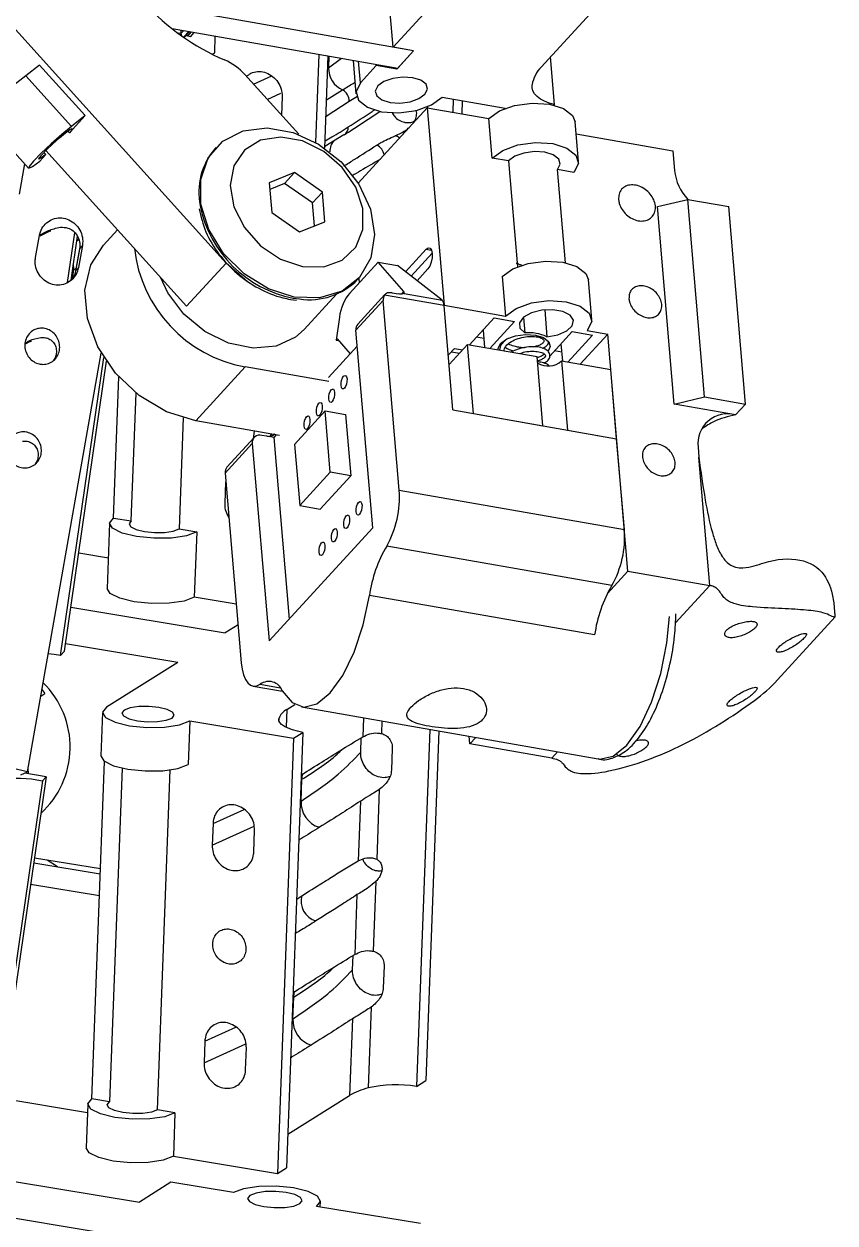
# Model space of a CAD drawing. Header units: millimetres. Extents: x 15 to 2378, y 5 to 1787.
# Drawn here: x 2140.4 to 2175.9, y 882.5 to 935.1 of the extents above; entities that cross this region are included whole.
import ezdxf

# ---------------------------------------------------------------- set-up
doc = ezdxf.new("R2010")
doc.units = ezdxf.units.MM

msp = doc.modelspace()

# ---------------------------------------------------------------- linework, layer by layer
at = {"color": 7, "linetype": 'Continuous', "lineweight": 25}
for p, q in [((2149.222, 924.586), (2134.894, 940.459)), ((2156.549, 934.054), (2156.279, 937.233)), ((2163.052, 933.187), (2166.693, 937.165)), ((2159.019, 936.753), (2156.549, 934.054)), ((2157.447, 933.896), (2145.695, 935.957)), ((2146.861, 934.874), (2156.753, 933.139)), ((2147.241, 934.657), (2147.113, 934.679)), ((2147.228, 934.809), (2147.241, 934.657)), ((2147.241, 934.657), (2147.36, 934.786)), ((2147.241, 934.657), (2147.266, 934.567)), ((2147.356, 934.504), (2147.579, 934.748)), ((2147.387, 934.481), (2147.624, 934.74)), ((2147.521, 934.542), (2147.514, 934.62)), ((2147.691, 934.728), (2147.521, 934.542)), ((2147.656, 934.518), (2147.521, 934.542)), ((2147.656, 934.518), (2147.826, 934.704)), ((2148.722, 933.808), (2148.749, 934.543)), ((2148.613, 933.75), (2148.722, 933.808)), ((2157.447, 933.896), (2156.549, 934.054)), ((2156.71, 933.091), (2157.447, 933.896)), ((2156.753, 933.139), (2157.447, 933.896)), ((2141.034, 933.276), (2140.429, 932.798)), ((2143.038, 931.056), (2141.034, 933.276)), ((2153.166, 929.876), (2153.311, 933.743)), ((2153.554, 929.627), (2153.706, 933.673)), ((2153.736, 933.668), (2153.717, 933.157)), ((2153.717, 933.157), (2154.289, 933.571)), ((2154.797, 933.482), (2154.922, 932.007)), ((2155.118, 932.491), (2155.038, 933.44)), ((2155.812, 933.249), (2155.118, 932.491)), ((2155.807, 933.305), (2155.812, 933.249)), ((2156.71, 933.091), (2155.812, 933.249)), ((2163.636, 931.547), (2163.459, 933.632)), ((2142.433, 930.578), (2140.429, 932.798)), ((2150.043, 932.862), (2152.412, 930.236)), ((2150.426, 932.437), (2151.224, 932.797)), ((2156.705, 933.147), (2156.71, 933.091)), ((2151.029, 931.769), (2151.629, 932.04)), ((2151.68, 931.876), (2151.65, 931.081)), ((2154.626, 931.681), (2153.606, 931.022)), ((2154.984, 931.901), (2154.626, 931.681)), ((2158.711, 931.861), (2161.469, 931.378)), ((2159.183, 931.202), (2159.204, 931.775)), ((2159.578, 931.132), (2159.599, 931.706)), ((2155.022, 928.091), (2158.051, 931.4)), ((2158.048, 931.458), (2158.076, 931.364)), ((2158.051, 931.4), (2158.786, 922.734)), ((2158.051, 931.4), (2160.746, 930.927)), ((2163.608, 931.517), (2163.636, 931.547)), ((2138.548, 930.969), (2140.552, 928.749)), ((2142.344, 930.299), (2143.038, 931.056)), ((2143.038, 931.056), (2142.433, 930.578)), ((2160.893, 929.194), (2160.746, 930.927)), ((2164.682, 929.048), (2164.535, 930.781)), ((2142.344, 930.299), (2142.276, 930.374)), ((2153.557, 929.713), (2154.39, 930.223)), ((2164.58, 930.255), (2168.83, 929.51)), ((2148.768, 929.651), (2148.724, 929.603)), ((2141.046, 929.063), (2141.306, 929.347)), ((2141.306, 929.347), (2141.224, 929.438)), ((2147.489, 922.692), (2141.316, 929.531)), ((2161.611, 929.068), (2160.893, 929.194)), ((2161.611, 929.068), (2162.005, 924.425)), ((2168.83, 929.51), (2168.903, 928.643)), ((2140.152, 927.614), (2140.385, 928.934)), ((2152.226, 928.555), (2151.113, 928.11)), ((2151.792, 928.082), (2152.226, 928.555)), ((2153.448, 927.7), (2152.226, 928.555)), ((2164.114, 924.603), (2163.767, 928.69)), ((2164.486, 928.564), (2163.767, 928.69)), ((2151.113, 928.11), (2151.223, 926.809)), ((2151.792, 928.082), (2151.138, 927.82)), ((2153.015, 927.227), (2151.792, 928.082)), ((2153.015, 927.227), (2153.448, 927.7)), ((2153.559, 926.399), (2153.448, 927.7)), ((2153.101, 926.216), (2153.015, 927.227)), ((2168.152, 927.067), (2169.484, 927.383)), ((2168.887, 918.401), (2168.152, 927.067)), ((2170.219, 918.717), (2169.484, 927.383)), ((2169.484, 927.383), (2171.28, 927.068)), ((2172.015, 918.402), (2171.28, 927.068)), ((2151.223, 926.809), (2152.446, 925.954)), ((2152.446, 925.954), (2153.559, 926.399)), ((2141.035, 925.805), (2141.313, 925.959)), ((2141.062, 925.786), (2141.523, 926.01)), ((2142.264, 923.741), (2142.58, 925.916)), ((2144.457, 926.051), (2143.837, 925.375)), ((2140.861, 924.828), (2141.031, 925.795)), ((2142.416, 923.83), (2142.697, 925.767)), ((2142.913, 925.362), (2142.742, 924.395)), ((2142.781, 925.204), (2142.611, 924.236)), ((2142.787, 925.214), (2142.616, 924.247)), ((2142.787, 925.214), (2142.781, 925.204)), ((2158.009, 925.199), (2157.099, 924.205)), ((2158.261, 925.018), (2157.343, 924.015)), ((2158.009, 925.199), (2158.228, 925.16)), ((2142.478, 923.91), (2142.534, 924.297)), ((2142.629, 924.34), (2142.534, 924.297)), ((2149.222, 924.586), (2147.489, 922.692)), ((2155.891, 924.629), (2154.634, 923.256)), ((2155.891, 924.629), (2156.744, 924.48)), ((2157.029, 923.333), (2155.891, 924.629)), ((2158.697, 922.965), (2156.744, 924.48)), ((2158.082, 924.332), (2157.606, 923.811)), ((2142.616, 924.247), (2142.611, 924.236)), ((2146.663, 923.286), (2146.338, 923.967)), ((2154.994, 923.864), (2155.038, 923.912)), ((2155.04, 923.914), (2155.057, 923.718)), ((2161.334, 923.994), (2161.481, 922.261)), ((2165.27, 922.115), (2165.123, 923.848)), ((2156.506, 923.28), (2156.771, 923.233)), ((2156.935, 923.23), (2157.029, 923.333)), ((2157.034, 923.256), (2158.697, 922.965)), ((2152.048, 922.991), (2152.315, 922.964)), ((2152.172, 923.051), (2152.446, 923.012)), ((2152.643, 921.666), (2154.066, 923.221)), ((2156.113, 922.946), (2154.922, 921.644)), ((2156.193, 923.204), (2155.002, 921.903)), ((2156.819, 914.626), (2156.113, 922.946)), ((2158.787, 922.728), (2156.177, 923.185)), ((2158.786, 922.734), (2161.481, 922.261)), ((2158.786, 922.734), (2158.786, 922.734)), ((2159.175, 918.141), (2158.787, 922.728)), ((2154.194, 922.211), (2154.053, 921.211)), ((2162.268, 922.2), (2162.325, 921.526)), ((2163.203, 922.534), (2163.303, 921.354)), ((2159.905, 921.001), (2160.987, 922.183)), ((2161.885, 922.025), (2160.803, 920.843)), ((2160.987, 922.183), (2161.885, 922.025)), ((2140.394, 921.034), (2140.672, 921.171)), ((2154.053, 921.211), (2154.096, 921.259)), ((2154.053, 921.211), (2154.153, 921.194)), ((2154.096, 921.259), (2154.671, 920.604)), ((2155.656, 912.978), (2154.922, 921.644)), ((2160.528, 921.282), (2160.213, 921.337)), ((2160.497, 921.647), (2160.561, 920.886)), ((2161.452, 921.165), (2161.438, 921.183)), ((2163.424, 920.506), (2164.409, 921.583)), ((2165.307, 921.425), (2164.225, 920.243)), ((2164.409, 921.583), (2165.307, 921.425)), ((2164.76, 920.149), (2165.972, 921.474)), ((2165.074, 921.631), (2165.972, 921.474)), ((2166.854, 911.074), (2165.972, 921.474)), ((2140.397, 921.076), (2140.474, 921.118)), ((2140.505, 902.265), (2143.745, 920.64)), ((2154.981, 920.943), (2153.718, 919.563)), ((2154.65, 920.628), (2154.654, 920.586)), ((2158.972, 920.545), (2159.242, 920.841)), ((2159.817, 921.016), (2159.007, 920.132)), ((2159.11, 920.696), (2159.466, 920.633)), ((2159.242, 920.841), (2159.598, 920.778)), ((2160.074, 917.983), (2159.817, 921.016)), ((2159.817, 921.016), (2162.87, 920.481)), ((2163.95, 920.682), (2163.635, 920.737)), ((2163.919, 921.047), (2163.984, 920.286)), ((2141.96, 907.372), (2143.86, 920.451)), ((2142.125, 907.554), (2143.974, 920.279)), ((2163.128, 917.448), (2162.87, 920.481)), ((2163.948, 920.292), (2164.206, 917.259)), ((2163.948, 920.292), (2166.104, 919.914)), ((2144.284, 913.401), (2144.516, 919.593)), ((2150.06, 920.033), (2147.893, 917.666)), ((2153.732, 919.389), (2150.06, 920.033)), ((2166.361, 916.881), (2166.104, 919.914)), ((2145.06, 913.273), (2145.27, 918.886)), ((2168.887, 918.401), (2170.219, 918.717)), ((2170.219, 918.717), (2172.015, 918.402)), ((2153.567, 918.1), (2152.223, 916.633)), ((2153.794, 915.414), (2153.567, 918.1)), ((2153.567, 918.1), (2154.465, 917.943)), ((2159.175, 918.141), (2166.361, 916.881)), ((2160.074, 917.983), (2163.128, 917.448)), ((2171.582, 917.929), (2168.887, 918.401)), ((2172.015, 918.402), (2171.582, 917.929)), ((2147.341, 917.795), (2147.159, 912.925)), ((2151.566, 917.022), (2147.893, 917.666)), ((2154.465, 917.943), (2154.693, 915.256)), ((2150.452, 916.932), (2149.26, 915.63)), ((2150.455, 917.217), (2150.406, 916.882)), ((2151.008, 916.988), (2150.784, 917.028)), ((2151.312, 916.935), (2151.008, 916.988)), ((2151.136, 916.985), (2151.224, 917.082)), ((2151.416, 917.048), (2151.312, 916.935)), ((2151.312, 916.935), (2151.988, 908.97)), ((2164.206, 917.259), (2166.361, 916.881)), ((2150.371, 916.673), (2149.18, 915.371)), ((2150.371, 916.673), (2151.106, 908.007)), ((2152.223, 916.633), (2152.451, 913.946)), ((2166.699, 912.893), (2166.361, 916.881)), ((2169.932, 916.51), (2169.969, 916.077)), ((2170.446, 910.444), (2169.969, 916.077)), ((2149.18, 915.371), (2149.885, 907.051)), ((2152.451, 913.946), (2153.794, 915.414)), ((2154.693, 915.256), (2153.794, 915.414)), ((2149.175, 914.033), (2149.21, 914.988)), ((2154.693, 915.256), (2153.349, 913.789)), ((2156.819, 914.626), (2166.699, 912.893)), ((2152.451, 913.946), (2153.349, 913.789)), ((2144.284, 913.401), (2145.06, 913.273)), ((2144.111, 913.174), (2144.004, 910.309)), ((2147.159, 912.925), (2147.935, 912.797)), ((2147.935, 912.797), (2147.827, 909.931)), ((2151.106, 908.007), (2155.656, 912.978)), ((2142.752, 911.869), (2144.054, 911.653)), ((2166.15, 910.437), (2156.269, 912.17)), ((2165.953, 910.091), (2166.854, 911.074)), ((2166.854, 911.074), (2170.446, 910.444)), ((2170.446, 910.444), (2168.939, 908.797)), ((2149.667, 909.626), (2147.827, 909.931)), ((2165.394, 908.27), (2155.514, 910.003)), ((2175.897, 909.603), (2175.904, 909.528)), ((2142.406, 909.49), (2149.188, 908.366)), ((2173.422, 906.308), (2175.945, 909.065)), ((2149.744, 908.714), (2149.188, 908.366)), ((2142.125, 907.554), (2141.96, 907.372)), ((2147.11, 907.066), (2142.173, 907.884)), ((2147.11, 907.066), (2143.973, 905.104)), ((2150.406, 906.028), (2151.699, 905.801)), ((2150.723, 906.11), (2151.601, 905.956)), ((2141.09, 905.586), (2141.273, 905.7)), ((2141.141, 905.875), (2141.273, 905.7)), ((2143.8, 904.876), (2143.728, 902.966)), ((2151.889, 905.001), (2151.86, 904.219)), ((2151.889, 905.001), (2152.241, 905.221)), ((2152.524, 905.12), (2165.548, 902.835)), ((2147.624, 904.499), (2147.552, 902.589)), ((2147.624, 904.499), (2152.186, 903.742)), ((2151.535, 904.595), (2151.532, 904.526)), ((2155.257, 904.64), (2155.226, 903.803)), ((2156.059, 904.5), (2156.038, 903.947)), ((2152.594, 903.997), (2151.878, 884.896)), ((2152.186, 903.742), (2152.594, 903.997)), ((2158.168, 904.13), (2157.581, 888.464)), ((2158.563, 904.06), (2157.989, 888.719)), ((2159.92, 903.499), (2159.892, 903.827)), ((2159.92, 903.499), (2160.175, 903.778)), ((2140.505, 902.265), (2135.8, 903.348)), ((2152.186, 903.742), (2151.471, 884.641)), ((2155.131, 903.127), (2155.155, 903.76)), ((2156.516, 903.292), (2156.48, 902.337)), ((2163.513, 902.869), (2159.92, 903.499)), ((2143.329, 887.912), (2143.884, 902.726)), ((2163.768, 903.148), (2163.513, 902.869)), ((2140.212, 902.132), (2140.505, 902.265)), ((2141.325, 902.047), (2140.385, 902.211)), ((2140.553, 902.181), (2140.53, 902.426)), ((2144.654, 902.431), (2144.105, 887.784)), ((2146.204, 887.436), (2146.763, 902.352)), ((2141.16, 901.864), (2138.347, 882.498)), ((2141.325, 902.047), (2138.512, 882.681)), ((2141.16, 901.864), (2141.325, 902.047)), ((2152.511, 900.982), (2152.547, 901.937)), ((2155.946, 901.494), (2155.831, 898.428)), ((2148.648, 900.004), (2150.012, 900.62)), ((2155.12, 900.981), (2155.021, 898.354)), ((2148.648, 900.004), (2148.612, 899.049)), ((2148.612, 899.049), (2150.45, 899.879)), ((2150.436, 898.747), (2150.472, 899.702)), ((2140.778, 898.28), (2143.7, 897.796)), ((2140.81, 898.5), (2143.708, 898.02)), ((2141.371, 898.407), (2141.816, 898.108)), ((2155.795, 897.463), (2155.68, 894.396)), ((2140.641, 897.336), (2143.664, 896.835)), ((2154.966, 896.879), (2154.868, 894.252)), ((2154.773, 893.577), (2154.797, 894.21)), ((2156.158, 893.742), (2156.122, 892.786)), ((2152.153, 891.432), (2152.189, 892.387)), ((2155.588, 891.943), (2155.455, 888.395)), ((2154.762, 891.43), (2154.636, 888.066)), ((2148.29, 890.454), (2149.654, 891.07)), ((2148.29, 890.454), (2148.254, 889.499)), ((2148.254, 889.499), (2150.092, 890.328)), ((2150.078, 889.196), (2150.114, 890.151)), ((2157.581, 888.464), (2157.989, 888.719)), ((2151.934, 886.375), (2154.636, 888.066)), ((2143.142, 887.311), (2139.277, 887.951)), ((2143.156, 887.685), (2143.084, 885.775)), ((2144.105, 887.784), (2143.329, 887.912)), ((2146.979, 887.307), (2146.204, 887.436)), ((2146.979, 887.307), (2146.908, 885.397)), ((2146.908, 885.397), (2151.471, 884.641)), ((2151.471, 884.641), (2151.878, 884.896)), ((2139.942, 884.299), (2145.418, 883.391)), ((2146.803, 884.258), (2145.418, 883.391)), ((2149.54, 883.804), (2146.803, 884.258)), ((2153.355, 883.172), (2153.364, 883.427)), ((2138.546, 882.918), (2143.381, 882.117)), ((2157.753, 882.443), (2153.191, 883.199))]:
    msp.add_line(p, q, dxfattribs=at)
at = {"color": 7, "linetype": 'Continuous', "lineweight": 25, "flags": 128}
for points in [[(2157.413, 932.721), (2156.98, 932.749), (2156.537, 932.69), (2156.151, 932.552), (2155.882, 932.358), (2155.77, 932.135), (2155.832, 931.92), (2156.059, 931.743), (2156.417, 931.632), (2156.85, 931.604), (2157.293, 931.663), (2157.679, 931.801), (2157.948, 931.995), (2158.06, 932.217), (2157.998, 932.433), (2157.771, 932.61), (2157.413, 932.721)], [(2153.634, 931.746), (2154.337, 932.183), (2154.337, 932.183), (2154.337, 932.183)], [(2155.118, 932.491), (2154.924, 932.105), (2155.032, 931.73), (2155.427, 931.422), (2156.048, 931.229), (2156.802, 931.181), (2157.572, 931.284), (2158.243, 931.523), (2158.711, 931.861)], [(2163.636, 931.547), (2163.405, 931.61), (2163.198, 931.69), (2163.019, 931.785), (2162.872, 931.893), (2162.76, 932.012), (2162.684, 932.141), (2162.647, 932.276), (2162.648, 932.414)], [(2160.746, 930.927), (2161.214, 931.266), (2161.885, 931.505), (2162.656, 931.608), (2163.409, 931.559), (2164.031, 931.367), (2164.426, 931.059), (2164.535, 930.781)], [(2142.433, 930.578), (2142.009, 930.228), (2141.545, 929.816), (2141.11, 929.404), (2140.771, 929.056), (2140.58, 928.825), (2140.564, 928.745), (2140.728, 928.828), (2141.046, 929.063)], [(2141.306, 929.347), (2141.107, 929.201), (2141.005, 929.148), (2141.014, 929.198), (2141.134, 929.343), (2141.346, 929.561), (2141.618, 929.818), (2141.908, 930.075), (2142.173, 930.294), (2142.371, 930.441), (2142.473, 930.493), (2142.464, 930.443), (2142.344, 930.299)], [(2152.215, 923.098), (2151.076, 923.459), (2150.01, 924.115), (2149.113, 925.008), (2148.463, 926.059), (2148.119, 927.173), (2148.111, 928.253), (2148.44, 929.202), (2149.077, 929.936), (2149.965, 930.39), (2151.025, 930.523), (2152.163, 930.323), (2153.278, 929.809), (2154.27, 929.026), (2155.052, 928.043), (2155.555, 926.948), (2155.733, 925.838), (2155.57, 924.812), (2155.082, 923.961), (2154.311, 923.361), (2153.326, 923.064), (2152.215, 923.098)], [(2152.575, 924.438), (2153.51, 924.424), (2154.317, 924.717), (2154.91, 925.285), (2155.224, 926.067), (2155.225, 926.977), (2154.913, 927.917), (2154.322, 928.785), (2153.515, 929.488), (2152.581, 929.948), (2151.62, 930.117), (2150.737, 929.975), (2150.026, 929.539), (2149.567, 928.855), (2149.407, 927.997), (2149.565, 927.059), (2150.023, 926.143), (2150.731, 925.346), (2151.614, 924.757), (2152.575, 924.438)], [(2160.893, 929.194), (2161.361, 929.533), (2162.032, 929.771), (2162.803, 929.875), (2163.556, 929.826), (2164.178, 929.633), (2164.572, 929.326), (2164.681, 928.95), (2164.486, 928.564)], [(2163.767, 928.69), (2163.884, 928.922), (2163.819, 929.147), (2163.582, 929.332), (2163.209, 929.447), (2162.757, 929.476), (2162.295, 929.415), (2161.893, 929.271), (2161.611, 929.068)], [(2147.893, 917.666), (2146.613, 918.064), (2145.407, 918.78), (2144.372, 919.757), (2143.593, 920.916), (2143.133, 922.162), (2143.028, 923.395), (2143.288, 924.516), (2143.837, 925.375)], [(2158.009, 925.199), (2158.095, 925.256), (2158.173, 925.239), (2158.232, 925.15), (2158.262, 925.002), (2158.26, 924.818), (2158.225, 924.627), (2158.162, 924.456), (2158.082, 924.332)], [(2150.437, 923.594), (2150.167, 923.765), (2149.222, 924.586)], [(2161.334, 923.994), (2161.802, 924.333), (2162.473, 924.572), (2163.243, 924.675), (2163.997, 924.626), (2164.618, 924.434), (2165.013, 924.126), (2165.123, 923.848)], [(2152.643, 921.666), (2152.272, 921.337), (2151.415, 920.941), (2150.405, 920.85), (2149.332, 921.071), (2148.291, 921.585), (2147.374, 922.346), (2146.663, 923.286)], [(2161.481, 922.261), (2161.949, 922.6), (2162.62, 922.839), (2163.39, 922.942), (2164.144, 922.893), (2164.765, 922.7), (2165.16, 922.393), (2165.269, 922.017), (2165.074, 921.631)], [(2163.303, 921.354), (2163.778, 921.439), (2164.171, 921.608), (2164.414, 921.834), (2164.469, 922.078), (2164.325, 922.301), (2164.006, 922.464), (2163.566, 922.541), (2163.078, 922.519), (2162.624, 922.402), (2162.278, 922.209), (2162.098, 921.972), (2162.115, 921.731), (2162.325, 921.526)], [(2161.156, 920.784), (2161.157, 920.84), (2161.269, 921.062), (2161.538, 921.257), (2161.924, 921.394), (2162.367, 921.453), (2162.8, 921.425), (2163.158, 921.315), (2163.385, 921.138), (2163.447, 920.922), (2163.355, 920.723)], [(2163.201, 920.585), (2163.066, 920.505), (2162.875, 920.425)], [(2154.42, 919.099), (2154.368, 919.064), (2154.321, 919.075), (2154.286, 919.128), (2154.268, 919.217), (2154.269, 919.327), (2154.29, 919.442), (2154.328, 919.545), (2154.376, 919.619), (2154.427, 919.653), (2154.474, 919.643), (2154.509, 919.59), (2154.528, 919.501), (2154.526, 919.391), (2154.505, 919.275), (2154.468, 919.173), (2154.42, 919.099)], [(2153.878, 918.507), (2153.827, 918.472), (2153.78, 918.483), (2153.744, 918.536), (2153.726, 918.625), (2153.728, 918.735), (2153.749, 918.85), (2153.786, 918.953), (2153.834, 919.027), (2153.885, 919.062), (2153.932, 919.051), (2153.968, 918.998), (2153.986, 918.909), (2153.985, 918.799), (2153.964, 918.684), (2153.926, 918.581), (2153.878, 918.507)], [(2153.336, 917.915), (2153.285, 917.881), (2153.238, 917.891), (2153.203, 917.944), (2153.184, 918.033), (2153.186, 918.143), (2153.207, 918.259), (2153.244, 918.361), (2153.292, 918.435), (2153.344, 918.47), (2153.391, 918.459), (2153.426, 918.406), (2153.444, 918.317), (2153.443, 918.207), (2153.422, 918.092), (2153.384, 917.989), (2153.336, 917.915)], [(2152.795, 917.323), (2152.743, 917.289), (2152.696, 917.299), (2152.661, 917.353), (2152.643, 917.441), (2152.644, 917.552), (2152.665, 917.667), (2152.703, 917.769), (2152.751, 917.843), (2152.802, 917.878), (2152.849, 917.868), (2152.884, 917.814), (2152.903, 917.725), (2152.901, 917.615), (2152.88, 917.5), (2152.843, 917.398), (2152.795, 917.323)], [(2155.078, 913.569), (2155.027, 913.534), (2154.98, 913.544), (2154.944, 913.598), (2154.926, 913.687), (2154.928, 913.797), (2154.949, 913.912), (2154.986, 914.014), (2155.034, 914.089), (2155.085, 914.123), (2155.132, 914.113), (2155.168, 914.059), (2155.186, 913.971), (2155.185, 913.86), (2155.164, 913.745), (2155.126, 913.643), (2155.078, 913.569)], [(2147.935, 912.797), (2147.484, 912.624), (2146.824, 912.525), (2146.055, 912.512), (2145.295, 912.589), (2144.658, 912.744), (2144.243, 912.952), (2144.111, 913.183), (2144.284, 913.401)], [(2145.06, 913.273), (2144.961, 913.147), (2145.036, 913.015), (2145.275, 912.895), (2145.641, 912.806), (2146.078, 912.762), (2146.52, 912.769), (2146.9, 912.826), (2147.159, 912.925)], [(2154.536, 912.977), (2154.485, 912.942), (2154.438, 912.952), (2154.403, 913.006), (2154.384, 913.095), (2154.386, 913.205), (2154.407, 913.32), (2154.444, 913.423), (2154.492, 913.497), (2154.544, 913.531), (2154.591, 913.521), (2154.626, 913.467), (2154.644, 913.379), (2154.643, 913.268), (2154.622, 913.153), (2154.584, 913.051), (2154.536, 912.977)], [(2153.995, 912.385), (2153.943, 912.35), (2153.896, 912.361), (2153.861, 912.414), (2153.843, 912.503), (2153.844, 912.613), (2153.865, 912.728), (2153.903, 912.831), (2153.951, 912.905), (2154.002, 912.939), (2154.049, 912.929), (2154.084, 912.876), (2154.103, 912.787), (2154.101, 912.677), (2154.08, 912.562), (2154.043, 912.459), (2153.995, 912.385)], [(2153.453, 911.793), (2153.402, 911.759), (2153.355, 911.769), (2153.319, 911.822), (2153.301, 911.911), (2153.302, 912.021), (2153.323, 912.137), (2153.361, 912.239), (2153.409, 912.313), (2153.46, 912.348), (2153.507, 912.337), (2153.543, 912.284), (2153.561, 912.195), (2153.56, 912.085), (2153.539, 911.97), (2153.501, 911.867), (2153.453, 911.793)], [(2147.827, 909.931), (2147.377, 909.759), (2146.717, 909.659), (2145.948, 909.647), (2145.187, 909.724), (2144.551, 909.879), (2144.135, 910.087), (2144.004, 910.309)], [(2151.687, 905.822), (2152.117, 905.302), (2152.634, 905.108), (2153.203, 905.252), (2153.786, 905.726), (2154.343, 906.498), (2154.838, 907.515), (2155.237, 908.71), (2155.514, 910.003)], [(2165.548, 902.835), (2165.615, 902.826), (2166.204, 902.956), (2166.81, 903.442), (2167.388, 904.25), (2167.898, 905.321), (2168.301, 906.577), (2168.569, 907.928), (2168.676, 909.079)], [(2141.96, 907.372), (2141.683, 907.411), (2141.418, 907.442)], [(2149.885, 907.051), (2149.923, 906.769), (2149.985, 906.524), (2150.069, 906.321), (2150.174, 906.168), (2150.295, 906.068), (2150.429, 906.024), (2150.573, 906.039), (2150.723, 906.11)], [(2143.973, 905.104), (2143.801, 904.886), (2143.932, 904.655), (2144.347, 904.446), (2144.984, 904.291), (2145.744, 904.214), (2146.513, 904.227), (2147.173, 904.327), (2147.624, 904.499)], [(2145.33, 904.508), (2145.767, 904.464), (2146.209, 904.471), (2146.589, 904.528), (2146.848, 904.627), (2146.947, 904.753), (2146.872, 904.885), (2146.633, 905.005), (2146.267, 905.094), (2145.83, 905.139), (2145.388, 905.131), (2145.008, 905.074), (2144.749, 904.975), (2144.65, 904.85), (2144.725, 904.717), (2144.964, 904.597), (2145.33, 904.508)], [(2152.594, 903.997), (2152.35, 904.051), (2152.13, 904.113), (2151.939, 904.183), (2151.781, 904.26), (2151.66, 904.341), (2151.577, 904.425), (2151.535, 904.51), (2151.535, 904.595)], [(2143.728, 902.966), (2143.86, 902.744), (2144.276, 902.536), (2144.912, 902.381), (2145.673, 902.304), (2146.441, 902.317), (2147.101, 902.416), (2147.552, 902.589)], [(2152.547, 901.937), (2152.57, 902.122), (2152.587, 902.186)], [(2152.189, 892.387), (2152.212, 892.571), (2152.229, 892.636)], [(2146.979, 887.307), (2146.529, 887.135), (2145.869, 887.036), (2145.1, 887.023), (2144.34, 887.1), (2143.703, 887.255), (2143.288, 887.463), (2143.156, 887.694), (2143.329, 887.912)], [(2146.204, 887.436), (2145.945, 887.337), (2145.565, 887.28), (2145.123, 887.272), (2144.686, 887.317), (2144.32, 887.406), (2144.081, 887.526), (2144.006, 887.658), (2144.105, 887.784)], [(2146.908, 885.397), (2146.457, 885.225), (2145.797, 885.125), (2145.029, 885.113), (2144.268, 885.19), (2143.632, 885.345), (2143.216, 885.553), (2143.084, 885.775)], [(2153.191, 883.199), (2153.364, 883.418), (2153.232, 883.648), (2152.817, 883.857), (2152.18, 884.012), (2151.42, 884.089), (2150.651, 884.076), (2149.991, 883.976), (2149.54, 883.804)], [(2150.877, 883.196), (2151.333, 883.15), (2151.794, 883.157), (2152.19, 883.217), (2152.461, 883.32), (2152.564, 883.451), (2152.486, 883.59), (2152.236, 883.715), (2151.854, 883.808), (2151.398, 883.854), (2150.937, 883.847), (2150.541, 883.787), (2150.27, 883.683), (2150.167, 883.553), (2150.246, 883.414), (2150.495, 883.289), (2150.877, 883.196)]]:
    msp.add_lwpolyline(points, dxfattribs=at)
at = {"color": 7, "linetype": 'Continuous', "lineweight": 25}
for centre, radius, start, end in [((2153.055, 942.675), 9.971, 197.1528, 246.9905), ((2148.148, 931.159), 2.548, 41.9384, 66.6481), ((2145.277, 925.932), 8.405, 125.225, 143.1871), ((2154.759, 933.137), 1.043, 178.8948, 246.1117), ((2164.119, 932.138), 1.496, 135.4448, 169.3493), ((2154.07, 931.696), 0.556, 358.5496, 61.3249), ((2154.168, 930.56), 0.417, 303.2674, 359.6644), ((2156.571, 929.799), 0.376, 45.8602, 79.6627), ((2151.01, 927.681), 2.987, 139.9337, 191.1479), ((2154.487, 929.483), 0.713, 135.5492, 181.541), ((2155.608, 929.259), 0.552, 7.274, 66.2628), ((2171.111, 928.892), 2.222, 186.4251, 222.7879), ((2153.148, 928.128), 5.171, 191.4359, 259.1182), ((2141.322, 926.408), 0.45, 268.7518, 296.7165), ((2151.116, 925.896), 5.957, 186.3947, 259.7912), ((2141.958, 924.354), 0.578, 354.4198, 15.8699), ((2152.879, 925.954), 2.974, 261.6366, 315.3489), ((2156.453, 922.984), 0.341, 143.8588, 186.3253), ((2158.443, 922.733), 0.343, 359.0291, 42.3137), ((2155.252, 921.684), 0.333, 138.737, 186.797), ((2140.47, 921.567), 0.449, 270.6142, 297.0343), ((2162.494, 919.615), 1.918, 65.0529, 95.0524), ((2163.359, 920.972), 0.9, 239.1485, 310.8917), ((2171.24, 916.658), 1.316, 74.9392, 186.4361), ((2150.698, 916.71), 0.329, 74.9392, 186.4361), ((2149.511, 915.41), 0.334, 138.8099, 186.7241), ((2152.56, 914.289), 4.272, 330.2615, 4.5185), ((2162.44, 912.557), 4.272, 330.2615, 4.5185), ((2161.293, 909.202), 5.835, 149.4266, 172.1108), ((2171.174, 907.47), 5.835, 149.4266, 172.1108), ((2138.438, 903.351), 3.941, 312.3088, 45.6471), ((2151.096, 905.602), 0.63, 20.4352, 126.3269), ((2152.22, 904.354), 0.726, 117.1014, 160.6247), ((2140.024, 896.071), 5.903, 78.9081, 97.6331), ((2153.642, 900.917), 1.133, 176.6659, 253.3001), ((2153.421, 896.596), 0.909, 164.2981, 253.4555), ((2153.284, 891.366), 1.133, 176.6659, 253.3001), ((2156.703, 882.79), 5.742, 81.2058, 102.5582), ((2156.188, 885.382), 3.101, 103.6754, 120.0403)]:
    msp.add_arc(centre, radius, start, end, dxfattribs=at)
for centre, major_axis, ratio, start_param, end_param in [((2154.54, 922.59), (0.279, 0.762), 0.296763, 0.625007, 2.195803), ((2156.537, 923.451), (0.514, -0.175), 0.231658, 6.090258, 6.666217), ((2151.007, 917.46), (-0.287, 0.414), 0.834388, 2.451907, 3.329095)]:
    msp.add_ellipse(centre, major_axis=major_axis, ratio=ratio, start_param=start_param, end_param=end_param, dxfattribs=at)
for points, knots in [([(2150.121, 932.775), (2150.182, 932.828), (2150.319, 932.945), (2150.6, 933.009), (2150.911, 932.977), (2151.207, 932.835), (2151.454, 932.603), (2151.623, 932.306), (2151.681, 932.051), (2151.68, 931.91), (2151.68, 931.876)], [0, 0, 0, 0, 0.114207, 0.254511, 0.394815, 0.535119, 0.675424, 0.815728, 0.956032, 1, 1, 1, 1]), ([(2154.337, 932.183), (2154.337, 932.183), (2154.492, 932.28), (2154.677, 932.395), (2154.851, 932.506), (2154.878, 932.523)], [0, 0, 0, 0, 0.000044, 0.84613, 1, 1, 1, 1]), ([(2154.397, 930.212), (2154.526, 930.293), (2155.055, 930.627), (2155.582, 930.985), (2155.981, 931.256)], [0, 0, 0, 0, 0.243012, 1, 1, 1, 1]), ([(2154.586, 930.558), (2154.934, 930.781), (2155.323, 931.031), (2155.713, 931.294), (2155.754, 931.322)], [0, 0, 0, 0, 0.894345, 1, 1, 1, 1]), ([(2156.495, 931.202), (2156.531, 931.141), (2156.612, 931.002), (2156.81, 930.846), (2156.981, 930.776), (2157.074, 930.759), (2157.085, 930.757)], [0, 0, 0, 0, 0.268702, 0.611736, 0.954771, 1, 1, 1, 1]), ([(2157.408, 930.698), (2157.439, 930.735), (2157.523, 930.836), (2157.582, 931.04), (2157.597, 931.214), (2157.564, 931.286), (2157.562, 931.291)], [0, 0, 0, 0, 0.219902, 0.598967, 0.970787, 1, 1, 1, 1]), ([(2157.085, 930.757), (2157.168, 930.75), (2157.317, 930.738), (2157.444, 930.802), (2157.5, 930.83)], [0, 0, 0, 0, 0.559491, 1, 1, 1, 1]), ([(2153.566, 929.944), (2153.666, 930.002), (2154.006, 930.197), (2154.346, 930.409), (2154.586, 930.558)], [0, 0, 0, 0, 0.295061, 1, 1, 1, 1]), ([(2155.83, 929.764), (2155.89, 929.801), (2156.109, 929.937), (2156.415, 930.07), (2156.638, 930.168)], [0, 0, 0, 0, 0.270847, 1, 1, 1, 1]), ([(2156.638, 930.168), (2156.72, 930.207), (2156.87, 930.278), (2157.109, 930.404), (2157.246, 930.525), (2157.302, 930.574)], [0, 0, 0, 0, 0.4150392, 0.7599847, 1, 1, 1, 1]), ([(2154.393, 928.847), (2154.545, 928.942), (2155.04, 929.252), (2155.506, 929.554), (2155.83, 929.764)], [0, 0, 0, 0, 0.306086, 1, 1, 1, 1]), ([(2155.976, 929.132), (2155.69, 928.969), (2155.284, 928.737), (2154.876, 928.487), (2154.754, 928.412)], [0, 0, 0, 0, 0.701099, 1, 1, 1, 1]), ([(2166.446, 927.367), (2166.447, 927.453), (2166.45, 927.625), (2166.57, 927.834), (2166.76, 927.976), (2167.007, 928.032), (2167.282, 927.998), (2167.554, 927.876), (2167.792, 927.681), (2167.97, 927.435), (2168.066, 927.165), (2168.071, 926.901), (2167.984, 926.675), (2167.815, 926.51), (2167.582, 926.426), (2167.312, 926.432), (2167.036, 926.527), (2166.784, 926.701), (2166.587, 926.934), (2166.475, 927.168), (2166.454, 927.311), (2166.446, 927.367)], [0, 0, 0, 0, 0.053689, 0.107377, 0.161066, 0.214755, 0.268444, 0.322132, 0.375821, 0.42951, 0.483199, 0.536887, 0.590576, 0.644265, 0.697953, 0.751642, 0.805331, 0.85902, 0.912708, 0.966397, 1, 1, 1, 1]), ([(2148.035, 926.966), (2148.118, 926.626), (2148.287, 925.938), (2148.878, 924.959), (2149.675, 924.102), (2150.642, 923.44), (2151.464, 923.109), (2151.935, 923.014), (2152.048, 922.991)], [0, 0, 0, 0, 0.183426, 0.371221, 0.56004, 0.749425, 0.939453, 1, 1, 1, 1]), ([(2141.031, 925.795), (2141.061, 925.902), (2141.12, 926.114), (2141.333, 926.367), (2141.611, 926.532), (2141.931, 926.589), (2142.256, 926.532), (2142.548, 926.368), (2142.776, 926.115), (2142.912, 925.802), (2142.939, 925.539), (2142.918, 925.396), (2142.913, 925.362)], [0, 0, 0, 0, 0.107372, 0.214745, 0.322117, 0.42949, 0.536862, 0.644235, 0.751607, 0.85898, 0.966352, 1, 1, 1, 1]), ([(2141.313, 925.959), (2141.348, 925.978), (2141.507, 926.066), (2141.76, 926.119), (2141.957, 926.16)], [0, 0, 0, 0, 0.22404, 1, 1, 1, 1]), ([(2141.957, 926.16), (2142.06, 926.16), (2142.228, 926.159), (2142.503, 926.024), (2142.698, 925.813), (2142.806, 925.527), (2142.805, 925.316), (2142.787, 925.214), (2142.787, 925.214)], [0, 0, 0, 0, 0.306271, 0.49487, 0.668651, 0.836051, 0.999969, 1, 1, 1, 1]), ([(2142.665, 925.549), (2142.686, 925.563), (2142.72, 925.585), (2142.739, 925.621), (2142.746, 925.634)], [0, 0, 0, 0, 0.615145, 1, 1, 1, 1]), ([(2142.913, 925.362), (2142.891, 925.334), (2142.85, 925.285), (2142.806, 925.236), (2142.787, 925.214)], [0, 0, 0, 0, 0.560045, 1, 1, 1, 1]), ([(2142.742, 924.395), (2142.713, 924.289), (2142.654, 924.076), (2142.441, 923.824), (2142.163, 923.659), (2141.842, 923.601), (2141.518, 923.658), (2141.225, 923.822), (2140.998, 924.075), (2140.861, 924.388), (2140.835, 924.651), (2140.856, 924.794), (2140.861, 924.828)], [0, 0, 0, 0, 0.107372, 0.214745, 0.322117, 0.42949, 0.536862, 0.644235, 0.751607, 0.85898, 0.966352, 1, 1, 1, 1]), ([(2142.742, 924.395), (2142.72, 924.367), (2142.68, 924.317), (2142.636, 924.268), (2142.616, 924.247)], [0, 0, 0, 0, 0.560045, 1, 1, 1, 1]), ([(2161.946, 924.585), (2161.951, 924.586), (2161.983, 924.588), (2162.073, 924.535), (2162.189, 924.5), (2162.235, 924.486)], [0, 0, 0, 0, 0.089683, 0.641203, 1, 1, 1, 1]), ([(2142.616, 924.247), (2142.616, 924.247), (2142.6, 924.152), (2142.553, 923.995), (2142.453, 923.871), (2142.415, 923.824)], [0, 0, 0, 0, 0.000126, 0.618388, 1, 1, 1, 1]), ([(2156.506, 923.28), (2156.459, 923.285), (2156.364, 923.295), (2156.255, 923.266), (2156.202, 923.211), (2156.177, 923.185)], [0, 0, 0, 0, 0.3440869, 0.6872458, 1, 1, 1, 1]), ([(2157.034, 923.256), (2157.019, 923.249), (2156.989, 923.235), (2156.892, 923.219), (2156.812, 923.228), (2156.771, 923.233)], [0, 0, 0, 0, 0.331875, 0.662879, 1, 1, 1, 1]), ([(2166.903, 923.018), (2166.904, 923.094), (2166.907, 923.247), (2167.013, 923.433), (2167.182, 923.559), (2167.402, 923.609), (2167.647, 923.579), (2167.888, 923.471), (2168.1, 923.297), (2168.257, 923.078), (2168.343, 922.838), (2168.348, 922.604), (2168.27, 922.403), (2168.12, 922.256), (2167.913, 922.181), (2167.673, 922.187), (2167.428, 922.271), (2167.204, 922.426), (2167.028, 922.633), (2166.929, 922.841), (2166.91, 922.969), (2166.903, 923.018)], [0, 0, 0, 0, 0.053689, 0.107377, 0.161066, 0.214755, 0.268444, 0.322132, 0.375821, 0.42951, 0.483199, 0.536887, 0.590576, 0.644265, 0.697953, 0.751642, 0.805331, 0.85902, 0.912708, 0.966397, 1, 1, 1, 1]), ([(2141.017, 920.162), (2140.976, 920.174), (2140.851, 920.21), (2140.662, 920.331), (2140.489, 920.542), (2140.392, 920.798), (2140.38, 921.069), (2140.456, 921.325), (2140.61, 921.538), (2140.825, 921.683), (2141.036, 921.733), (2141.25, 921.727), (2141.462, 921.665), (2141.681, 921.508), (2141.842, 921.287), (2141.924, 921.026), (2141.92, 920.755), (2141.829, 920.504), (2141.662, 920.302), (2141.438, 920.173), (2141.212, 920.131), (2141.072, 920.154), (2141.017, 920.162)], [0, 0, 0, 0, 0.02655, 0.080229, 0.133907, 0.187586, 0.241264, 0.294943, 0.348621, 0.4023, 0.455978, 0.482528, 0.536207, 0.589885, 0.643564, 0.697242, 0.750921, 0.8046, 0.858278, 0.911957, 0.965635, 1, 1, 1, 1]), ([(2140.474, 921.118), (2140.517, 921.142), (2140.674, 921.232), (2140.916, 921.286), (2141.093, 921.326)], [0, 0, 0, 0, 0.270815, 1, 1, 1, 1]), ([(2141.093, 921.326), (2141.159, 921.327), (2141.28, 921.329), (2141.48, 921.26), (2141.648, 921.122), (2141.759, 920.918), (2141.786, 920.679), (2141.742, 920.461), (2141.666, 920.349), (2141.635, 920.304)], [0, 0, 0, 0, 0.208783, 0.382332, 0.529222, 0.663363, 0.791458, 0.917104, 1, 1, 1, 1]), ([(2161.604, 921.284), (2161.525, 921.228), (2161.365, 921.117), (2161.244, 920.936), (2161.229, 920.815), (2161.224, 920.77)], [0, 0, 0, 0, 0.382464, 0.76929, 1, 1, 1, 1]), ([(2161.421, 920.735), (2161.423, 920.768), (2161.426, 920.839), (2161.511, 920.966), (2161.678, 921.116), (2161.948, 921.254), (2162.281, 921.345), (2162.613, 921.379), (2162.903, 921.351), (2163.104, 921.283), (2163.182, 921.2), (2163.184, 921.164), (2163.151, 921.099), (2163.038, 921.012), (2162.884, 920.945), (2162.762, 920.921), (2162.71, 920.911)], [0, 0, 0, 0, 0.052357, 0.111507, 0.184278, 0.271692, 0.358376, 0.443829, 0.528356, 0.616069, 0.695921, 0.766547, 0.822219, 0.894766, 0.954822, 1, 1, 1, 1]), ([(2161.276, 921.063), (2161.278, 921.06), (2161.287, 921.043), (2161.307, 921.03), (2161.323, 921.019)], [0, 0, 0, 0, 0.165821, 1, 1, 1, 1]), ([(2161.473, 920.894), (2161.479, 920.889), (2161.565, 920.816), (2161.703, 920.776), (2161.831, 920.74)], [0, 0, 0, 0, 0.067744, 1, 1, 1, 1]), ([(2161.866, 920.936), (2161.772, 920.964), (2161.673, 920.994), (2161.611, 921.04), (2161.609, 921.042)], [0, 0, 0, 0, 0.961595, 1, 1, 1, 1]), ([(2163.173, 920.202), (2163.227, 920.231), (2163.355, 920.299), (2163.441, 920.447), (2163.434, 920.624), (2163.32, 920.766), (2163.114, 920.869), (2162.798, 920.926), (2162.419, 920.911), (2162.041, 920.831), (2161.831, 920.73), (2161.731, 920.681)], [0, 0, 0, 0, 0.0816972, 0.1922916, 0.2895379, 0.3845936, 0.4997777, 0.6308825, 0.7589745, 0.8843094, 1, 1, 1, 1]), ([(2162.341, 920.877), (2162.317, 920.875), (2162.227, 920.87), (2162.062, 920.891), (2161.932, 920.921), (2161.866, 920.936)], [0, 0, 0, 0, 0.153079, 0.565306, 1, 1, 1, 1]), ([(2162.092, 920.617), (2162.173, 920.643), (2162.361, 920.702), (2162.669, 920.728), (2162.958, 920.701), (2163.16, 920.633), (2163.238, 920.55), (2163.239, 920.514), (2163.207, 920.449), (2163.092, 920.363), (2162.975, 920.307), (2162.897, 920.29), (2162.887, 920.288)], [0, 0, 0, 0, 0.0976314, 0.225026, 0.3510398, 0.4818048, 0.6008486, 0.7061383, 0.7891354, 0.8972892, 0.9868213, 1, 1, 1, 1]), ([(2163.118, 920.852), (2163.171, 920.881), (2163.295, 920.949), (2163.375, 921.048), (2163.371, 921.111), (2163.371, 921.113)], [0, 0, 0, 0, 0.417796, 0.983371, 1, 1, 1, 1]), ([(2163.38, 920.09), (2163.378, 920.093), (2163.336, 920.149), (2163.179, 920.214), (2162.985, 920.242), (2162.89, 920.255)], [0, 0, 0, 0, 0.031283, 0.523331, 1, 1, 1, 1]), ([(2171.582, 917.929), (2171.245, 917.851), (2170.719, 917.729), (2170.291, 917.435), (2170.136, 917.328)], [0, 0, 0, 0, 0.638643, 1, 1, 1, 1]), ([(2140.488, 917.164), (2140.572, 917.136), (2140.738, 917.08), (2140.94, 916.895), (2141.076, 916.659), (2141.131, 916.391), (2141.098, 916.124), (2140.981, 915.886), (2140.793, 915.706), (2140.555, 915.602), (2140.338, 915.59), (2140.126, 915.634), (2139.926, 915.732), (2139.734, 915.924), (2139.612, 916.169), (2139.573, 916.439), (2139.621, 916.703), (2139.753, 916.932), (2139.951, 917.1), (2140.195, 917.188), (2140.382, 917.187), (2140.477, 917.166), (2140.488, 917.164)], [0, 0, 0, 0, 0.053687, 0.107374, 0.161061, 0.214748, 0.268435, 0.322122, 0.375809, 0.429497, 0.483184, 0.509738, 0.563425, 0.617112, 0.670799, 0.724486, 0.778173, 0.83186, 0.885547, 0.939234, 0.992921, 1, 1, 1, 1]), ([(2140.292, 916.78), (2140.358, 916.781), (2140.478, 916.784), (2140.678, 916.714), (2140.846, 916.576), (2140.958, 916.372), (2140.984, 916.134), (2140.942, 915.921), (2140.87, 915.815), (2140.844, 915.776)], [0, 0, 0, 0, 0.21098, 0.3863552, 0.5347909, 0.670344, 0.7997868, 0.9267556, 1, 1, 1, 1]), ([(2167.491, 916.085), (2167.489, 916.123), (2167.486, 916.238), (2167.539, 916.412), (2167.676, 916.571), (2167.874, 916.661), (2168.109, 916.671), (2168.356, 916.602), (2168.586, 916.459), (2168.773, 916.261), (2168.897, 916.028), (2168.944, 915.788), (2168.907, 915.566), (2168.792, 915.389), (2168.611, 915.277), (2168.385, 915.241), (2168.139, 915.286), (2167.901, 915.407), (2167.697, 915.59), (2167.552, 915.815), (2167.5, 915.987), (2167.492, 916.075), (2167.491, 916.085)], [0, 0, 0, 0, 0.026554, 0.080241, 0.133928, 0.187615, 0.241302, 0.29499, 0.348677, 0.402364, 0.456051, 0.509738, 0.563425, 0.617112, 0.670799, 0.724486, 0.778173, 0.83186, 0.885547, 0.939234, 0.992921, 1, 1, 1, 1]), ([(2169.969, 916.077), (2170.055, 915.447), (2170.205, 914.35), (2170.462, 913.063), (2170.723, 912.237), (2170.92, 911.802), (2171.156, 911.492), (2171.367, 911.326), (2171.629, 911.223), (2172.174, 911.192), (2173.121, 911.596), (2174.449, 911.685), (2175.444, 911.139), (2175.813, 910.232), (2175.883, 909.706), (2175.897, 909.603)], [0, 0, 0, 0, 0.139699, 0.243329, 0.281518, 0.319928, 0.337974, 0.356203, 0.371901, 0.399064, 0.492452, 0.678927, 0.853157, 0.971182, 1, 1, 1, 1]), ([(2149.344, 913.44), (2149.309, 913.495), (2149.214, 913.645), (2149.174, 913.858), (2149.174, 913.999), (2149.175, 914.033)], [0, 0, 0, 0, 0.3063926, 0.8345029, 1, 1, 1, 1]), ([(2175.933, 909.076), (2175.932, 909.07), (2175.917, 909.014), (2175.558, 909.262), (2174.717, 909.365), (2173.674, 909.432), (2172.568, 909.471), (2171.722, 909.566), (2171.293, 909.737), (2171.102, 909.87), (2170.961, 910.047), (2170.857, 910.223), (2170.701, 910.358), (2170.565, 910.415), (2170.476, 910.437), (2170.446, 910.444)], [0, 0, 0, 0, 0.027959, 0.269342, 0.441361, 0.618421, 0.784595, 0.875937, 0.900719, 0.919251, 0.93784, 0.959131, 0.97311, 0.990924, 1, 1, 1, 1]), ([(2165.556, 902.846), (2165.574, 902.839), (2165.79, 902.754), (2166.26, 902.875), (2166.848, 903.206), (2167.412, 903.816), (2167.938, 904.684), (2168.387, 905.771), (2168.72, 906.978), (2168.918, 908.153), (2168.95, 908.88), (2168.965, 909.202)], [0, 0, 0, 0, 0.010115, 0.12314, 0.235269, 0.360729, 0.496127, 0.630355, 0.763061, 0.895169, 1, 1, 1, 1]), ([(2175.904, 909.528), (2175.908, 909.486), (2175.913, 909.428), (2175.919, 909.337), (2175.924, 909.275), (2175.928, 909.224), (2175.932, 909.181), (2175.937, 909.126), (2175.943, 909.092), (2175.941, 909.091), (2175.94, 909.09)], [0, 0, 0, 0, 0.2341061, 0.3331488, 0.4332846, 0.4980138, 0.5626641, 0.6630801, 0.9147223, 1, 1, 1, 1]), ([(2172.448, 908.589), (2172.478, 908.628), (2172.537, 908.706), (2172.527, 908.795), (2172.443, 908.854), (2172.286, 908.876), (2172.076, 908.861), (2171.835, 908.811), (2171.591, 908.732), (2171.373, 908.63), (2171.205, 908.513), (2171.107, 908.392), (2171.091, 908.28), (2171.157, 908.195), (2171.297, 908.148), (2171.493, 908.147), (2171.725, 908.191), (2171.967, 908.275), (2172.191, 908.386), (2172.355, 908.497), (2172.422, 908.563), (2172.448, 908.589)], [0, 0, 0, 0, 0.053549, 0.107094, 0.160744, 0.214528, 0.268293, 0.321916, 0.375452, 0.429056, 0.482745, 0.536373, 0.589949, 0.643608, 0.697283, 0.750853, 0.8044, 0.858069, 0.911859, 0.965614, 1, 1, 1, 1]), ([(2174.607, 908.151), (2174.637, 908.188), (2174.697, 908.261), (2174.7, 908.326), (2174.635, 908.349), (2174.501, 908.325), (2174.313, 908.26), (2174.089, 908.157), (2173.857, 908.029), (2173.646, 907.89), (2173.485, 907.755), (2173.389, 907.639), (2173.365, 907.555), (2173.415, 907.509), (2173.533, 907.509), (2173.709, 907.559), (2173.924, 907.654), (2174.151, 907.784), (2174.361, 907.93), (2174.516, 908.057), (2174.581, 908.125), (2174.607, 908.151)], [0, 0, 0, 0, 0.052714, 0.105421, 0.158314, 0.211756, 0.266016, 0.321064, 0.376362, 0.431014, 0.484349, 0.536477, 0.588252, 0.6407, 0.694429, 0.749318, 0.804631, 0.85952, 0.91355, 0.9668, 1, 1, 1, 1]), ([(2157.333, 905.104), (2157.267, 905.016), (2157.133, 904.841), (2157.16, 904.633), (2157.359, 904.468), (2157.739, 904.339), (2158.249, 904.239), (2158.816, 904.173), (2159.391, 904.16), (2159.929, 904.229), (2160.356, 904.408), (2160.61, 904.688), (2160.675, 905.029), (2160.553, 905.389), (2160.247, 905.712), (2159.787, 905.921), (2159.243, 905.973), (2158.679, 905.881), (2158.133, 905.676), (2157.643, 905.395), (2157.436, 905.2), (2157.333, 905.104)], [0, 0, 0, 0, 0.051627, 0.10319, 0.156443, 0.211288, 0.264183, 0.314546, 0.365773, 0.41981, 0.474402, 0.526518, 0.577056, 0.628976, 0.683369, 0.737666, 0.789041, 0.839368, 0.891992, 0.946785, 1, 1, 1, 1]), ([(2163.513, 902.869), (2163.604, 902.853), (2163.743, 902.83), (2163.913, 902.723), (2164.046, 902.572), (2164.183, 902.385), (2164.465, 902.241), (2165.081, 902.142), (2166.727, 902.382), (2169.36, 903.375), (2171.821, 904.921), (2173.132, 905.954), (2173.422, 906.308), (2173.422, 906.309)], [0, 0, 0, 0, 0.025222, 0.038372, 0.051415, 0.078696, 0.099318, 0.132021, 0.246505, 0.559011, 0.879175, 0.999774, 1, 1, 1, 1]), ([(2172.44, 905.783), (2172.47, 905.82), (2172.531, 905.894), (2172.534, 905.959), (2172.468, 905.981), (2172.334, 905.958), (2172.146, 905.892), (2171.922, 905.79), (2171.69, 905.662), (2171.48, 905.522), (2171.318, 905.387), (2171.222, 905.272), (2171.198, 905.187), (2171.248, 905.142), (2171.366, 905.142), (2171.542, 905.191), (2171.757, 905.287), (2171.984, 905.416), (2172.194, 905.562), (2172.349, 905.69), (2172.415, 905.757), (2172.44, 905.783)], [0, 0, 0, 0, 0.052714, 0.105421, 0.158314, 0.211756, 0.266016, 0.321064, 0.376362, 0.431014, 0.484349, 0.536477, 0.588252, 0.6407, 0.694429, 0.749318, 0.804631, 0.85952, 0.91355, 0.9668, 1, 1, 1, 1]), ([(2153.424, 902.697), (2153.687, 902.862), (2154.288, 903.24), (2154.889, 903.601), (2155.226, 903.803)], [0, 0, 0, 0, 0.439031, 1, 1, 1, 1]), ([(2155.226, 903.803), (2155.421, 903.895), (2155.661, 904.007), (2155.98, 903.956), (2156.038, 903.947)], [0, 0, 0, 0, 0.818375, 1, 1, 1, 1]), ([(2156.038, 903.947), (2156.112, 903.922), (2156.249, 903.875), (2156.423, 903.695), (2156.51, 903.49), (2156.514, 903.346), (2156.516, 903.292)], [0, 0, 0, 0, 0.315563, 0.577828, 0.84124, 1, 1, 1, 1]), ([(2152.547, 901.937), (2153.144, 902.322), (2153.807, 902.749), (2154.266, 903.204), (2154.311, 903.249)], [0, 0, 0, 0, 0.90093, 1, 1, 1, 1]), ([(2166.343, 903.07), (2166.358, 903.042), (2166.39, 902.984), (2166.531, 902.94), (2166.726, 902.938), (2166.958, 902.983), (2167.2, 903.067), (2167.424, 903.178), (2167.588, 903.289), (2167.655, 903.355), (2167.681, 903.381)], [0, 0, 0, 0, 0.1213882, 0.2537131, 0.3857798, 0.5177868, 0.6500986, 0.7827059, 0.9152294, 1, 1, 1, 1]), ([(2167.681, 903.381), (2167.711, 903.42), (2167.77, 903.498), (2167.76, 903.587), (2167.676, 903.646), (2167.519, 903.667), (2167.346, 903.658), (2167.227, 903.632), (2167.187, 903.623)], [0, 0, 0, 0, 0.181707, 0.363401, 0.545452, 0.727957, 0.9104, 1, 1, 1, 1]), ([(2152.511, 900.982), (2153.087, 901.37), (2154.119, 902.064), (2154.821, 902.802), (2155.131, 903.127)], [0, 0, 0, 0, 0.558777, 1, 1, 1, 1]), ([(2156.417, 902.065), (2156.349, 902.043), (2156.186, 901.988), (2155.899, 902.029), (2155.604, 902.168), (2155.357, 902.401), (2155.188, 902.698), (2155.13, 902.953), (2155.131, 903.094), (2155.131, 903.127)], [0, 0, 0, 0, 0.119825, 0.285477, 0.45113, 0.616783, 0.782436, 0.948088, 1, 1, 1, 1]), ([(2152.524, 902.13), (2152.535, 902.137), (2152.835, 902.332), (2153.135, 902.518), (2153.424, 902.697)], [0, 0, 0, 0, 0.035766, 1, 1, 1, 1]), ([(2156.48, 902.337), (2156.469, 902.255), (2156.448, 902.092), (2156.324, 901.863), (2156.148, 901.654), (2156.017, 901.551), (2155.946, 901.494)], [0, 0, 0, 0, 0.235203, 0.470112, 0.709875, 1, 1, 1, 1]), ([(2155.946, 901.494), (2155.778, 901.386), (2155.452, 901.177), (2155.229, 901.045), (2155.12, 900.981)], [0, 0, 0, 0, 0.51375, 1, 1, 1, 1]), ([(2150.472, 899.702), (2150.465, 899.811), (2150.453, 900.03), (2150.307, 900.342), (2150.083, 900.597), (2149.799, 900.769), (2149.488, 900.838), (2149.185, 900.796), (2148.925, 900.647), (2148.736, 900.409), (2148.66, 900.177), (2148.65, 900.038), (2148.648, 900.004)], [0, 0, 0, 0, 0.1075, 0.215003, 0.322453, 0.429801, 0.537062, 0.644291, 0.751556, 0.858899, 0.966323, 1, 1, 1, 1]), ([(2155.12, 900.981), (2154.855, 900.808), (2154.254, 900.415), (2153.653, 900.041), (2153.316, 899.832)], [0, 0, 0, 0, 0.440028, 1, 1, 1, 1]), ([(2153.316, 899.832), (2153.052, 899.665), (2152.752, 899.475), (2152.453, 899.295), (2152.417, 899.273)], [0, 0, 0, 0, 0.879803, 1, 1, 1, 1]), ([(2148.612, 899.049), (2148.618, 898.94), (2148.63, 898.722), (2148.777, 898.41), (2149.001, 898.154), (2149.285, 897.982), (2149.596, 897.914), (2149.899, 897.956), (2150.159, 898.104), (2150.347, 898.342), (2150.424, 898.574), (2150.433, 898.714), (2150.436, 898.747)], [0, 0, 0, 0, 0.107478, 0.214958, 0.322406, 0.42978, 0.53707, 0.644306, 0.751547, 0.858859, 0.966273, 1, 1, 1, 1]), ([(2155.021, 898.354), (2155.215, 898.445), (2155.46, 898.561), (2155.766, 898.451), (2155.831, 898.428)], [0, 0, 0, 0, 0.7887359, 1, 1, 1, 1]), ([(2153.22, 897.253), (2153.431, 897.385), (2153.837, 897.638), (2154.438, 898.012), (2154.827, 898.24), (2155.021, 898.354)], [0, 0, 0, 0, 0.35122, 0.675595, 1, 1, 1, 1]), ([(2156.05, 897.916), (2155.982, 897.911), (2155.834, 897.901), (2155.6, 897.989), (2155.394, 898.155), (2155.269, 898.305), (2155.241, 898.395), (2155.239, 898.401)], [0, 0, 0, 0, 0.2146216, 0.4706175, 0.7266135, 0.9826094, 1, 1, 1, 1]), ([(2155.831, 898.428), (2155.875, 898.399), (2155.962, 898.343), (2156.053, 898.184), (2156.075, 898.001), (2156.04, 897.828), (2155.96, 897.657), (2155.868, 897.539), (2155.808, 897.477), (2155.795, 897.463)], [0, 0, 0, 0, 0.177165, 0.355809, 0.508334, 0.639913, 0.771267, 0.949115, 1, 1, 1, 1]), ([(2155.795, 897.463), (2155.687, 897.372), (2155.363, 897.101), (2155.125, 896.968), (2154.966, 896.879)], [0, 0, 0, 0, 0.334275, 1, 1, 1, 1]), ([(2152.32, 896.685), (2152.618, 896.874), (2152.918, 897.064), (2153.218, 897.252), (2153.22, 897.253)], [0, 0, 0, 0, 0.994902, 1, 1, 1, 1]), ([(2154.966, 896.879), (2154.754, 896.739), (2154.154, 896.34), (2153.553, 895.969), (2153.164, 895.726), (2153.162, 895.725)], [0, 0, 0, 0, 0.3524016, 0.9975177, 1, 1, 1, 1]), ([(2148.634, 894.721), (2148.639, 894.634), (2148.648, 894.459), (2148.766, 894.21), (2148.944, 894.005), (2149.172, 893.867), (2149.421, 893.813), (2149.663, 893.847), (2149.871, 893.965), (2150.022, 894.155), (2150.099, 894.396), (2150.093, 894.66), (2150.005, 894.917), (2149.844, 895.138), (2149.629, 895.299), (2149.384, 895.38), (2149.137, 895.374), (2148.915, 895.281), (2148.745, 895.111), (2148.653, 894.912), (2148.639, 894.774), (2148.634, 894.721)], [0, 0, 0, 0, 0.053743, 0.107487, 0.161214, 0.214903, 0.26855, 0.322169, 0.375791, 0.429449, 0.483159, 0.536912, 0.590678, 0.64442, 0.698113, 0.751757, 0.805374, 0.858999, 0.912659, 0.966361, 1, 1, 1, 1]), ([(2153.162, 895.725), (2152.951, 895.591), (2152.651, 895.402), (2152.352, 895.223), (2152.263, 895.17)], [0, 0, 0, 0, 0.703838, 1, 1, 1, 1]), ([(2154.868, 894.252), (2155.064, 894.344), (2155.303, 894.457), (2155.622, 894.406), (2155.68, 894.396)], [0, 0, 0, 0, 0.8183755, 1, 1, 1, 1]), ([(2155.68, 894.396), (2155.755, 894.371), (2155.891, 894.325), (2156.065, 894.144), (2156.152, 893.939), (2156.156, 893.795), (2156.158, 893.742)], [0, 0, 0, 0, 0.315563, 0.577828, 0.84124, 1, 1, 1, 1]), ([(2153.066, 893.146), (2153.33, 893.312), (2153.931, 893.689), (2154.531, 894.05), (2154.868, 894.252)], [0, 0, 0, 0, 0.439031, 1, 1, 1, 1]), ([(2152.153, 891.432), (2152.729, 891.819), (2153.761, 892.513), (2154.463, 893.251), (2154.773, 893.577)], [0, 0, 0, 0, 0.558777, 1, 1, 1, 1]), ([(2152.189, 892.387), (2152.786, 892.772), (2153.449, 893.199), (2153.908, 893.653), (2153.954, 893.698)], [0, 0, 0, 0, 0.90093, 1, 1, 1, 1]), ([(2156.059, 892.515), (2155.991, 892.492), (2155.828, 892.438), (2155.541, 892.479), (2155.246, 892.617), (2154.999, 892.851), (2154.83, 893.147), (2154.772, 893.402), (2154.773, 893.543), (2154.773, 893.577)], [0, 0, 0, 0, 0.119825, 0.285477, 0.45113, 0.616783, 0.782436, 0.948088, 1, 1, 1, 1]), ([(2152.166, 892.58), (2152.177, 892.587), (2152.477, 892.782), (2152.777, 892.967), (2153.066, 893.146)], [0, 0, 0, 0, 0.035766, 1, 1, 1, 1]), ([(2156.122, 892.786), (2156.111, 892.705), (2156.09, 892.541), (2155.966, 892.312), (2155.79, 892.104), (2155.659, 892), (2155.588, 891.943)], [0, 0, 0, 0, 0.235203, 0.470112, 0.709875, 1, 1, 1, 1]), ([(2155.588, 891.943), (2155.421, 891.836), (2155.094, 891.626), (2154.871, 891.494), (2154.762, 891.43)], [0, 0, 0, 0, 0.51375, 1, 1, 1, 1]), ([(2150.114, 890.151), (2150.108, 890.261), (2150.095, 890.479), (2149.949, 890.791), (2149.725, 891.047), (2149.441, 891.219), (2149.13, 891.287), (2148.827, 891.245), (2148.567, 891.096), (2148.378, 890.859), (2148.302, 890.627), (2148.292, 890.487), (2148.29, 890.454)], [0, 0, 0, 0, 0.1075, 0.215003, 0.322453, 0.429801, 0.537062, 0.644291, 0.751556, 0.858899, 0.966323, 1, 1, 1, 1]), ([(2154.762, 891.43), (2154.497, 891.257), (2153.896, 890.864), (2153.295, 890.49), (2152.958, 890.281)], [0, 0, 0, 0, 0.440028, 1, 1, 1, 1]), ([(2152.958, 890.281), (2152.694, 890.114), (2152.395, 889.924), (2152.095, 889.744), (2152.059, 889.722)], [0, 0, 0, 0, 0.879803, 1, 1, 1, 1]), ([(2148.254, 889.499), (2148.26, 889.389), (2148.273, 889.171), (2148.419, 888.859), (2148.643, 888.603), (2148.927, 888.431), (2149.238, 888.363), (2149.541, 888.405), (2149.801, 888.554), (2149.99, 888.791), (2150.066, 889.023), (2150.076, 889.163), (2150.078, 889.196)], [0, 0, 0, 0, 0.1074784, 0.2149578, 0.3224058, 0.42978, 0.5370704, 0.6443056, 0.7515469, 0.8588585, 0.966273, 1, 1, 1, 1])]:
    msp.add_open_spline(points, degree=3, knots=knots, dxfattribs=at)

doc.saveas('drawing.dxf')
